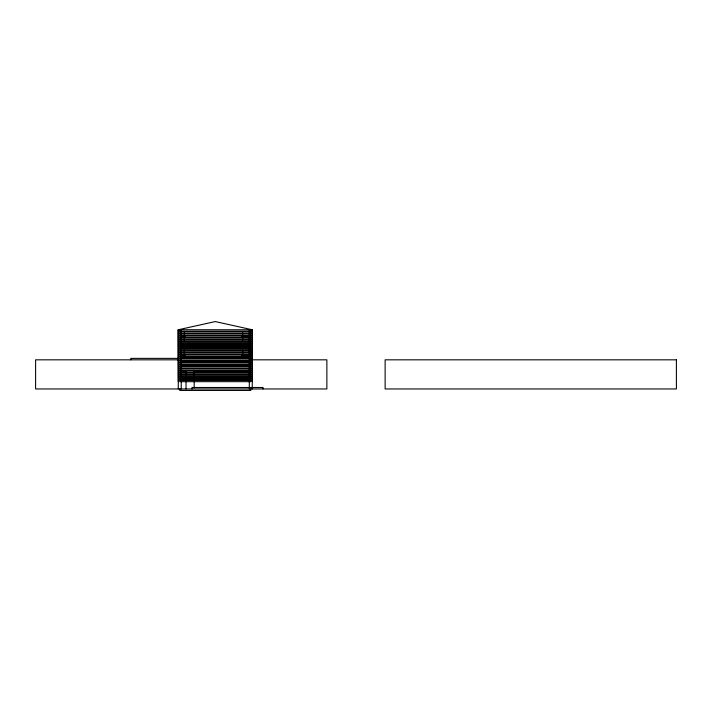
<?xml version="1.0" encoding="UTF-8"?>
<svg xmlns="http://www.w3.org/2000/svg" width="712" height="712" viewBox="0 0 712 712"><rect width="100%" height="100%" fill="white"/><g stroke="black" fill="none" stroke-linecap="round" stroke-linejoin="round"><path stroke-width="1.07" d="M252.262 388.957L252.262 329.772L178.062 329.727L178.276 381.677M252.262 330.697L252.262 381.677M180.866 336.527L185.307 336.527M241.902 336.527L249.672 336.527M180.866 355.457L185.307 355.457M241.902 355.457L249.672 355.457M180.866 357.878L249.672 357.878M178.516 358.367L130.794 358.367L130.794 359.827M178.516 359.827L35.6 359.827L35.6 388.957L326.87 388.957L326.87 359.827L252.262 359.827M180.866 361.287L249.672 361.287M180.866 365.657L249.672 365.657M180.866 371.477L186.419 371.477M194.18 371.477L249.672 371.477M252.262 329.772L215.264 321.566L178.276 329.772L178.276 388.957M263.013 388.957L263.013 387.497L191.991 387.497L191.991 388.957M250.784 329.727L250.784 331.187L179.753 331.187L179.753 329.727M250.784 388.957L250.784 390.434L179.753 390.434L179.753 388.957M249.298 329.772L249.298 388.957M242.632 332.637L242.632 340.318M242.632 344.706L242.632 347.999M242.632 350.197L242.632 355.688M194.171 370.792L194.171 377.2M194.171 379.336L194.171 387.889M186.028 370.792L186.028 377.2M186.028 379.336L186.028 388.957M184.372 332.637L184.372 340.318M184.372 344.706L184.372 347.999M184.372 350.197L184.372 355.688M181.24 329.772L181.24 388.957M250.784 331.667L179.753 331.667L179.753 333.127L250.784 333.127L250.784 331.667M250.784 333.617L179.753 333.617L179.753 335.067L250.784 335.067L250.784 333.617M250.784 335.557L179.753 335.557L179.753 337.007L250.784 337.007L250.784 335.557M250.784 337.497L179.753 337.497L179.753 338.957L250.784 338.957L250.784 337.497M250.784 339.437L179.753 339.437L179.753 340.897L250.784 340.897L250.784 339.437M250.784 341.377L179.753 341.377L179.753 342.837L250.784 342.837L250.784 341.377M250.784 343.317L179.753 343.317L179.753 344.777L250.784 344.777L250.784 343.317M250.784 345.267L179.753 345.267L179.753 346.717L250.784 346.717L250.784 345.267M250.784 347.207L179.753 347.207L179.753 348.658L250.784 348.658L250.784 347.207M250.784 349.147L179.753 349.147L179.753 350.607L250.784 350.607L250.784 349.147M250.784 351.087L179.753 351.087L179.753 352.547L250.784 352.547L250.784 351.087M250.784 353.027L179.753 353.027L179.753 354.487L250.784 354.487L250.784 353.027M250.784 354.977L179.753 354.977L179.753 356.427L250.784 356.427L250.784 354.977M250.784 356.917L179.753 356.917L179.753 358.367L250.784 358.367L250.784 356.917M250.784 358.857L179.753 358.857L179.753 360.317L250.784 360.317L250.784 358.857M676.4 359.827L385.13 359.827L385.13 388.957L676.4 388.957L676.4 359.827M250.784 360.797L179.753 360.797L179.753 362.257L250.784 362.257L250.784 360.797M250.784 362.737L179.753 362.737L179.753 364.197L250.784 364.197L250.784 362.737M250.784 364.678L179.753 364.678L179.753 366.137L250.784 366.137L250.784 364.678M250.784 366.627L179.753 366.627L179.753 368.077L250.784 368.077L250.784 366.627M250.784 368.567L179.753 368.567L179.753 370.017L250.784 370.017L250.784 368.567M250.784 370.507L179.753 370.507L179.753 371.967L250.784 371.967L250.784 370.507M250.784 372.447L179.753 372.447L179.753 373.907L250.784 373.907L250.784 372.447M250.784 374.387L179.753 374.387L179.753 375.847L250.784 375.847L250.784 374.387M250.784 376.337L179.753 376.337L179.753 377.787L250.784 377.787L250.784 376.337M250.784 378.277L179.753 378.277L179.753 379.727L250.784 379.727L250.784 378.277M250.784 380.217L179.753 380.217L179.753 381.677L250.784 381.677L250.784 380.217"/></g></svg>
